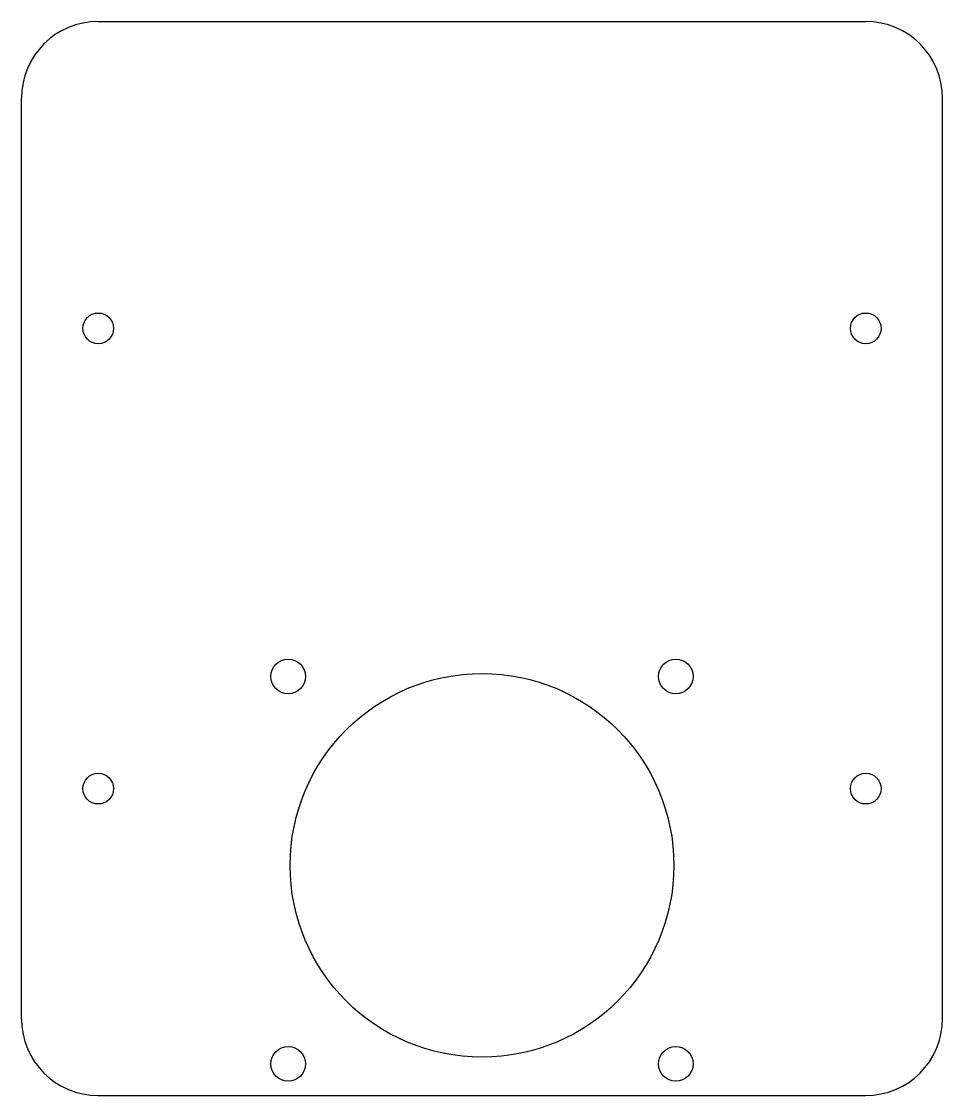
# Model space of a CAD drawing. Header units: millimetres. Extents: x -60 to 60, y -70 to 70.
import ezdxf

# ---------------------------------------------------------------- set-up
doc = ezdxf.new("R2010")
doc.units = ezdxf.units.MM

msp = doc.modelspace()

# ---------------------------------------------------------------- linework, layer by layer
at = {"color": 7, "linetype": 'Continuous', "lineweight": 25}
for p, q in [((-50, 70), (50, 70)), ((-60, -60), (-60, 60)), ((60, -60), (60, 60)), ((-50, -70), (50, -70))]:
    msp.add_line(p, q, dxfattribs=at)
for centre, radius in [((-50, 30), 2), ((50, 30), 2), ((-25.25, -15.375), 2.25), ((25.25, -15.375), 2.25), ((0, -40), 25), ((-50, -30), 2), ((50, -30), 2), ((-25.25, -65.875), 2.25), ((25.25, -65.875), 2.25)]:
    msp.add_circle(centre, radius, dxfattribs=at)
for centre, start, end in [((50, 60), 0, 90), ((-50, 60), 90, 180), ((-50, -60), 180, 270), ((50, -60), 270, 0)]:
    msp.add_arc(centre, 10, start, end, dxfattribs=at)

doc.saveas('drawing.dxf')
